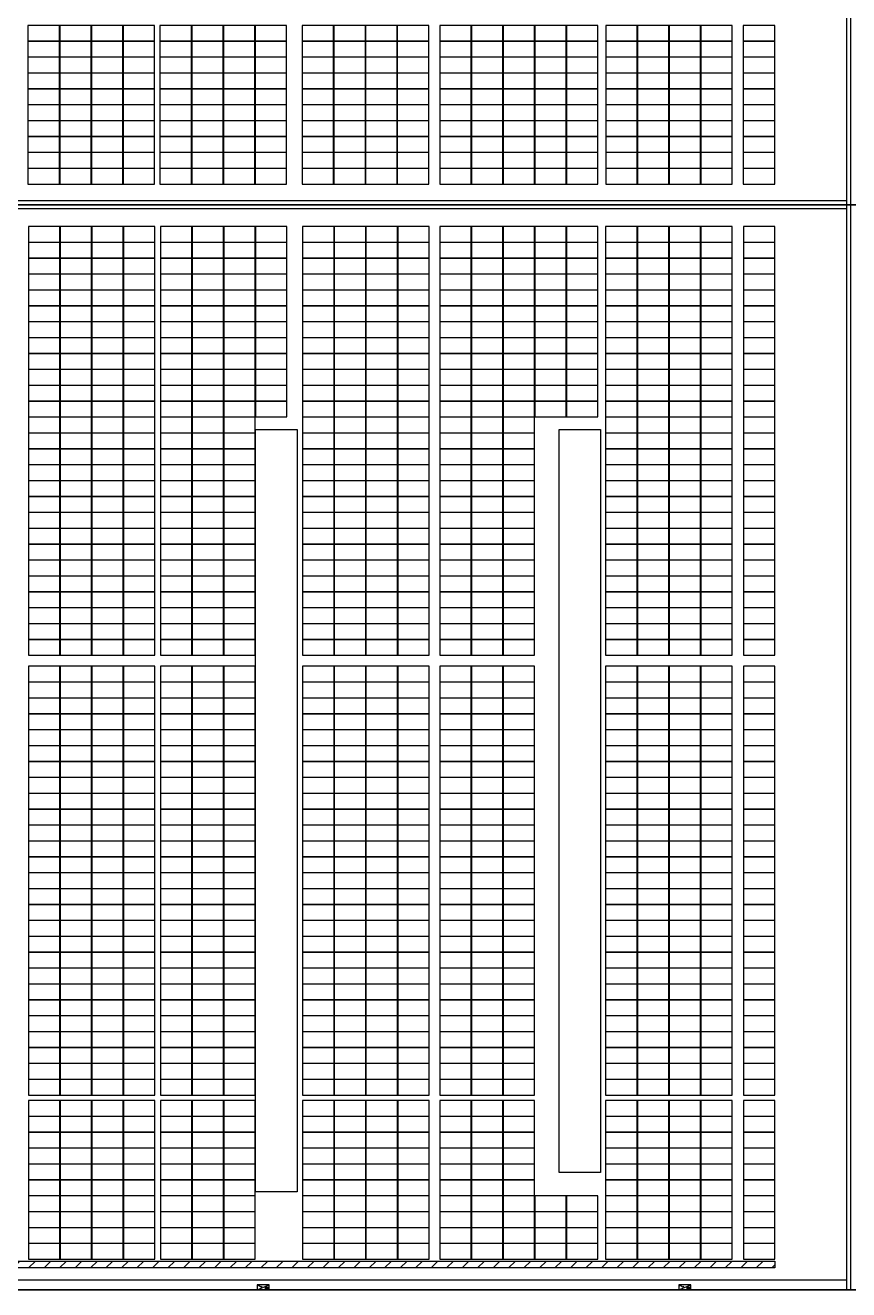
# Model space of a CAD drawing. Header units: metres. Extents: x 1218 to 2690, y 1163 to 1758.
# Drawn here: x 2023.3 to 2083, y 1336.4 to 1428.2 of the extents above; entities that cross this region are included whole.
import ezdxf

# ---------------------------------------------------------------- set-up
doc = ezdxf.new("R2010")
doc.units = ezdxf.units.M
for name, color, linetype in [('WALL', 9, 'Continuous'), ('单元区域外轮廓', 7, 'ByLayer'), ('屋脊线', 7, 'ByLayer'), ('组件', 7, 'ByLayer'), ('运维走道板', 1, 'Continuous'), ('逆变器', 7, 'ByLayer'), ('障碍物', 7, 'ByLayer')]:
    doc.layers.add(name, color=color, linetype=linetype)

# ---------------------------------------------------------------- blocks, each defined once
blk = doc.blocks.new('DT1')
at = {"layer": 'WALL'}
for p, q in [((754510, 1944104), (875410, 1944104)), ((78160, 1865404), (1243360, 1865404))]:
    blk.add_line(p, q, dxfattribs=at)
for points in [[(875710, 1865404), (875710, 2022804), (875410, 2022804), (875410, 1865404)], [(754510, 1944404), (875410, 1944404), (875410, 1943804), (754510, 1943804)]]:
    blk.add_lwpolyline(points, close=True, dxfattribs=at)
for points in [[(835560, 1927804), (835560, 1872504), (832560, 1872504), (832560, 1927804), (835560, 1927804)], [(857560, 1927804), (857560, 1873904), (854560, 1873904), (854560, 1927804), (857560, 1927804)], [(875410, 1866104), (754510, 1866104)]]:
    blk.add_lwpolyline(points, dxfattribs=at)
blk = doc.blocks.new('*U582')
at = {"layer": '单元区域外轮廓', "color": 2}
blk.add_polyline3d([(582600, -78700, 12000), (-582600, -78700, 12000), (-582600, 78700, 12000), (582600, 78700, 12000)], close=True, dxfattribs=at)
at = {"flags": 1}
for tag in ['unit_id', 'unit_name', 'parapet_height', 'ground_elevation', 'is_enable_parapet']:
    blk.add_attdef(tag, (0, 0), '', height=2.5, dxfattribs=at)
blk = doc.blocks.new('*U583')
at = {"layer": '屋脊线', "color": 30}
for p, q in [((582600, 0, 16000), (-582600, 0, 16000)), ((-582600, -78700, 12000), (582600, -78700, 12000))]:
    blk.add_line(p, q, dxfattribs=at)
at = {"flags": 1}
for tag in ['unit_id', 'unit_name']:
    blk.add_attdef(tag, (0, 0), '', height=2.5, dxfattribs=at)
blk = doc.blocks.new('*U584')
at = {"color": 0}
blk.add_polyline3d([(0, 0, 0), (227.8, 0, 0), (227.8, 113.3, 5.8), (0, 113.3, 5.8)], close=True, dxfattribs=at)
at = {"flags": 1}
for tag in ['mounting-hole-spacing1', 'mounting-hole-spacing2', 'module-material', 'vmpo', 'voco', 'silicon-material', 'panel-length', 'panel-width', 'panel-height', 'userid', 'theme', 'note', 'name', 'pmax', 'company-name', 'id', 'impo', 'isco']:
    blk.add_attdef(tag, (0, 0), '', height=2.5, dxfattribs=at)
blk = doc.blocks.new('*U585')
at = {"layer": '组件', "color": 60}
for p in [(15532.3, -271.8, 1596.2), (15762.1, -271.8, 1596.2), (15991.9, -271.8, 1596.2), (16221.7, -271.8, 1596.2), (16489.5, -271.8, 1596.2), (15532.3, -387.1, 1590.3), (15762.1, -387.1, 1590.3), (15991.9, -387.1, 1590.3), (16221.7, -387.1, 1590.3), (16489.5, -387.1, 1590.3), (15532.3, -502.3, 1584.5), (15762.1, -502.3, 1584.5), (15991.9, -502.3, 1584.5), (16221.7, -502.3, 1584.5), (16489.5, -502.3, 1584.5), (15532.3, -617.6, 1578.6), (15762.1, -617.6, 1578.6), (15991.9, -617.6, 1578.6), (16221.7, -617.6, 1578.6), (16489.5, -617.6, 1578.6), (15532.3, -732.8, 1572.8), (15762.1, -732.8, 1572.8), (15991.9, -732.8, 1572.8), (16221.7, -732.8, 1572.8), (16489.5, -732.8, 1572.8), (15532.3, -848.1, 1566.9), (15762.1, -848.1, 1566.9), (15991.9, -848.1, 1566.9), (16221.7, -848.1, 1566.9), (16489.5, -848.1, 1566.9), (15532.3, -963.3, 1561.1), (15762.1, -963.3, 1561.1), (15991.9, -963.3, 1561.1), (16221.7, -963.3, 1561.1), (16489.5, -963.3, 1561.1), (15532.3, -1078.6, 1555.2), (15762.1, -1078.6, 1555.2), (15991.9, -1078.6, 1555.2), (16221.7, -1078.6, 1555.2), (16489.5, -1078.6, 1555.2), (15532.3, -1193.8, 1549.3), (15762.1, -1193.8, 1549.3), (15991.9, -1193.8, 1549.3), (16221.7, -1193.8, 1549.3), (16489.5, -1193.8, 1549.3), (15532.3, -1309.1, 1543.5), (15762.1, -1309.1, 1543.5), (15991.9, -1309.1, 1543.5), (16221.7, -1309.1, 1543.5), (16489.5, -1309.1, 1543.5), (15532.3, -1424.3, 1537.6), (15762.1, -1424.3, 1537.6), (15991.9, -1424.3, 1537.6), (16221.7, -1424.3, 1537.6), (16489.5, -1424.3, 1537.6), (15532.3, -1539.6, 1531.8), (15762.1, -1539.6, 1531.8), (15991.9, -1539.6, 1531.8), (16221.7, -1539.6, 1531.8), (16489.5, -1539.6, 1531.8), (15532.3, -1654.8, 1525.9), (15762.1, -1654.8, 1525.9), (15991.9, -1654.8, 1525.9), (16221.7, -1654.8, 1525.9), (16489.5, -1654.8, 1525.9), (15532.3, -1770.1, 1520), (15762.1, -1770.1, 1520), (15991.9, -1770.1, 1520), (16221.7, -1770.1, 1520), (16489.5, -1770.1, 1520), (15532.3, -1885.3, 1514.2), (15762.1, -1885.3, 1514.2), (15991.9, -1885.3, 1514.2), (16221.7, -1885.3, 1514.2), (16489.5, -1885.3, 1514.2), (15532.3, -2000.6, 1508.3), (15762.1, -2000.6, 1508.3), (15991.9, -2000.6, 1508.3), (16221.7, -2000.6, 1508.3), (16489.5, -2000.6, 1508.3), (15532.3, -2115.8, 1502.5), (15762.1, -2115.8, 1502.5), (15991.9, -2115.8, 1502.5), (16221.7, -2115.8, 1502.5), (16489.5, -2115.8, 1502.5), (15532.3, -2231.1, 1496.6), (15762.1, -2231.1, 1496.6), (15991.9, -2231.1, 1496.6), (16221.7, -2231.1, 1496.6), (16489.5, -2231.1, 1496.6), (15532.3, -2346.3, 1490.8), (15762.1, -2346.3, 1490.8), (15991.9, -2346.3, 1490.8), (16221.7, -2346.3, 1490.8), (16489.5, -2346.3, 1490.8), (15532.3, -2461.6, 1484.9), (15762.1, -2461.6, 1484.9), (15991.9, -2461.6, 1484.9), (16221.7, -2461.6, 1484.9), (16489.5, -2461.6, 1484.9), (15532.3, -2576.8, 1479), (15762.1, -2576.8, 1479), (15991.9, -2576.8, 1479), (16221.7, -2576.8, 1479), (16489.5, -2576.8, 1479), (15532.3, -2692.1, 1473.2), (15762.1, -2692.1, 1473.2), (15991.9, -2692.1, 1473.2), (16221.7, -2692.1, 1473.2), (16489.5, -2692.1, 1473.2), (15532.3, -2807.3, 1467.3), (15762.1, -2807.3, 1467.3), (15991.9, -2807.3, 1467.3), (16221.7, -2807.3, 1467.3), (16489.5, -2807.3, 1467.3), (15532.3, -2922.6, 1461.5), (15762.1, -2922.6, 1461.5), (15991.9, -2922.6, 1461.5), (16221.7, -2922.6, 1461.5), (16489.5, -2922.6, 1461.5), (15532.3, -3037.8, 1455.6), (15762.1, -3037.8, 1455.6), (15991.9, -3037.8, 1455.6), (16221.7, -3037.8, 1455.6), (16489.5, -3037.8, 1455.6), (15532.3, -3153.1, 1449.7), (15762.1, -3153.1, 1449.7), (15991.9, -3153.1, 1449.7), (16221.7, -3153.1, 1449.7), (16489.5, -3153.1, 1449.7), (15532.3, -3268.3, 1443.9), (15762.1, -3268.3, 1443.9), (15991.9, -3268.3, 1443.9), (16221.7, -3268.3, 1443.9), (16489.5, -3268.3, 1443.9), (15532.3, -3461.5, 1434.1), (15762.1, -3461.5, 1434.1), (15991.9, -3461.5, 1434.1), (16221.7, -3461.5, 1434.1), (15532.3, -3576.8, 1428.2), (15762.1, -3576.8, 1428.2), (15991.9, -3576.8, 1428.2), (16221.7, -3576.8, 1428.2), (15532.3, -3692, 1422.4), (15762.1, -3692, 1422.4), (15991.9, -3692, 1422.4), (16221.7, -3692, 1422.4), (15532.3, -3807.3, 1416.5), (15762.1, -3807.3, 1416.5), (15991.9, -3807.3, 1416.5), (16221.7, -3807.3, 1416.5), (15532.3, -3922.5, 1410.7), (15762.1, -3922.5, 1410.7), (15991.9, -3922.5, 1410.7), (16221.7, -3922.5, 1410.7), (15532.3, -4037.8, 1404.8), (15762.1, -4037.8, 1404.8), (15991.9, -4037.8, 1404.8), (16221.7, -4037.8, 1404.8), (15532.3, -4153, 1398.9), (15762.1, -4153, 1398.9), (15991.9, -4153, 1398.9), (16221.7, -4153, 1398.9), (15532.3, -4268.3, 1393.1), (15762.1, -4268.3, 1393.1), (15991.9, -4268.3, 1393.1), (16221.7, -4268.3, 1393.1), (15532.3, -4383.5, 1387.2), (15762.1, -4383.5, 1387.2), (15991.9, -4383.5, 1387.2), (16221.7, -4383.5, 1387.2), (15532.3, -4498.8, 1381.4), (15762.1, -4498.8, 1381.4), (15991.9, -4498.8, 1381.4), (16221.7, -4498.8, 1381.4), (15532.3, -4614, 1375.5), (15762.1, -4614, 1375.5), (15991.9, -4614, 1375.5), (16221.7, -4614, 1375.5), (15532.3, -4729.3, 1369.6), (15762.1, -4729.3, 1369.6), (15991.9, -4729.3, 1369.6), (16221.7, -4729.3, 1369.6), (15532.3, -4844.5, 1363.8), (15762.1, -4844.5, 1363.8), (15991.9, -4844.5, 1363.8), (16221.7, -4844.5, 1363.8), (15532.3, -4959.8, 1357.9), (15762.1, -4959.8, 1357.9), (15991.9, -4959.8, 1357.9), (16221.7, -4959.8, 1357.9), (15532.3, -5075.1, 1352.1), (15762.1, -5075.1, 1352.1), (15991.9, -5075.1, 1352.1), (16221.7, -5075.1, 1352.1), (15532.3, -5190.3, 1346.2), (15762.1, -5190.3, 1346.2), (15991.9, -5190.3, 1346.2), (16221.7, -5190.3, 1346.2), (15532.3, -5305.6, 1340.3), (15762.1, -5305.6, 1340.3), (15991.9, -5305.6, 1340.3), (16221.7, -5305.6, 1340.3), (15532.3, -5420.8, 1334.5), (15762.1, -5420.8, 1334.5), (15991.9, -5420.8, 1334.5), (16221.7, -5420.8, 1334.5), (15532.3, -5536.1, 1328.6), (15762.1, -5536.1, 1328.6), (15991.9, -5536.1, 1328.6), (16221.7, -5536.1, 1328.6), (15532.3, -5651.3, 1322.8), (15762.1, -5651.3, 1322.8), (15991.9, -5651.3, 1322.8), (16221.7, -5651.3, 1322.8), (15532.3, -5766.6, 1316.9), (15762.1, -5766.6, 1316.9), (15991.9, -5766.6, 1316.9), (16221.7, -5766.6, 1316.9), (15532.3, -5881.8, 1311.1), (15762.1, -5881.8, 1311.1), (15991.9, -5881.8, 1311.1), (16221.7, -5881.8, 1311.1), (15532.3, -5997.1, 1305.2), (15762.1, -5997.1, 1305.2), (15991.9, -5997.1, 1305.2), (16221.7, -5997.1, 1305.2), (15532.3, -6112.3, 1299.3), (15762.1, -6112.3, 1299.3), (15991.9, -6112.3, 1299.3), (16221.7, -6112.3, 1299.3), (15532.3, -6227.6, 1293.5), (15762.1, -6227.6, 1293.5), (15991.9, -6227.6, 1293.5), (16221.7, -6227.6, 1293.5), (15532.3, -6342.8, 1287.6), (15762.1, -6342.8, 1287.6), (15991.9, -6342.8, 1287.6), (16221.7, -6342.8, 1287.6), (15532.3, -6458.1, 1281.8), (15762.1, -6458.1, 1281.8), (15991.9, -6458.1, 1281.8), (16221.7, -6458.1, 1281.8), (15532.3, -6611.3, 1274), (15762.1, -6611.3, 1274), (15991.9, -6611.3, 1274), (16221.7, -6611.3, 1274), (16489.5, -6611.3, 1274), (16719.3, -6611.3, 1274), (15532.3, -6726.5, 1268.1), (15762.1, -6726.5, 1268.1), (15991.9, -6726.5, 1268.1), (16221.7, -6726.5, 1268.1), (16489.5, -6726.5, 1268.1), (16719.3, -6726.5, 1268.1), (15532.3, -6841.8, 1262.3), (15762.1, -6841.8, 1262.3), (15991.9, -6841.8, 1262.3), (16221.7, -6841.8, 1262.3), (16489.5, -6841.8, 1262.3), (15532.3, -6957, 1256.4), (15762.1, -6957, 1256.4), (15991.9, -6957, 1256.4), (16221.7, -6957, 1256.4), (16489.5, -6957, 1256.4), (15532.3, -7072.3, 1250.6), (15762.1, -7072.3, 1250.6), (15991.9, -7072.3, 1250.6), (16221.7, -7072.3, 1250.6), (16489.5, -7072.3, 1250.6), (15532.3, -7187.5, 1244.7), (15762.1, -7187.5, 1244.7), (15991.9, -7187.5, 1244.7), (16221.7, -7187.5, 1244.7), (16489.5, -7187.5, 1244.7), (15532.3, -7302.8, 1238.8), (15762.1, -7302.8, 1238.8), (15991.9, -7302.8, 1238.8), (16221.7, -7302.8, 1238.8), (16489.5, -7302.8, 1238.8), (15532.3, -7418, 1233), (15762.1, -7418, 1233), (15991.9, -7418, 1233), (16221.7, -7418, 1233), (16489.5, -7418, 1233), (15532.3, -7533.3, 1227.1), (15762.1, -7533.3, 1227.1), (15991.9, -7533.3, 1227.1), (16221.7, -7533.3, 1227.1), (16489.5, -7533.3, 1227.1), (15532.3, -7648.5, 1221.3), (15762.1, -7648.5, 1221.3), (15991.9, -7648.5, 1221.3), (16221.7, -7648.5, 1221.3), (16489.5, -7648.5, 1221.3)]:
    blk.add_blockref('*U584', p, dxfattribs=at)
at = {"layer": '组件', "color": 230}
for p in [(16719.3, -271.8, 1596.2), (16949.1, -271.8, 1596.2), (17178.9, -271.8, 1596.2), (17520.4, -271.8, 1596.2), (17750.2, -271.8, 1596.2), (17980, -271.8, 1596.2), (18209.8, -271.8, 1596.2), (18514.8, -271.8, 1596.2), (18744.6, -271.8, 1596.2), (18974.4, -271.8, 1596.2), (19204.2, -271.8, 1596.2), (19434, -271.8, 1596.2), (19717.8, -271.8, 1596.2), (16719.3, -387.1, 1590.3), (16949.1, -387.1, 1590.3), (17178.9, -387.1, 1590.3), (17520.4, -387.1, 1590.3), (17750.2, -387.1, 1590.3), (17980, -387.1, 1590.3), (18209.8, -387.1, 1590.3), (18514.8, -387.1, 1590.3), (18744.6, -387.1, 1590.3), (18974.4, -387.1, 1590.3), (19204.2, -387.1, 1590.3), (19434, -387.1, 1590.3), (19717.8, -387.1, 1590.3), (16719.3, -502.3, 1584.5), (16949.1, -502.3, 1584.5), (17178.9, -502.3, 1584.5), (17520.4, -502.3, 1584.5), (17750.2, -502.3, 1584.5), (17980, -502.3, 1584.5), (18209.8, -502.3, 1584.5), (18514.8, -502.3, 1584.5), (18744.6, -502.3, 1584.5), (18974.4, -502.3, 1584.5), (19204.2, -502.3, 1584.5), (19434, -502.3, 1584.5), (19717.8, -502.3, 1584.5), (16719.3, -617.6, 1578.6), (16949.1, -617.6, 1578.6), (17178.9, -617.6, 1578.6), (17520.4, -617.6, 1578.6), (17750.2, -617.6, 1578.6), (17980, -617.6, 1578.6), (18209.8, -617.6, 1578.6), (18514.8, -617.6, 1578.6), (18744.6, -617.6, 1578.6), (18974.4, -617.6, 1578.6), (19204.2, -617.6, 1578.6), (19434, -617.6, 1578.6), (19717.8, -617.6, 1578.6), (16719.3, -732.8, 1572.8), (16949.1, -732.8, 1572.8), (17178.9, -732.8, 1572.8), (17520.4, -732.8, 1572.8), (17750.2, -732.8, 1572.8), (17980, -732.8, 1572.8), (18209.8, -732.8, 1572.8), (18514.8, -732.8, 1572.8), (18744.6, -732.8, 1572.8), (18974.4, -732.8, 1572.8), (19204.2, -732.8, 1572.8), (19434, -732.8, 1572.8), (19717.8, -732.8, 1572.8), (16719.3, -848.1, 1566.9), (16949.1, -848.1, 1566.9), (17178.9, -848.1, 1566.9), (17520.4, -848.1, 1566.9), (17750.2, -848.1, 1566.9), (17980, -848.1, 1566.9), (18209.8, -848.1, 1566.9), (18514.8, -848.1, 1566.9), (18744.6, -848.1, 1566.9), (18974.4, -848.1, 1566.9), (19204.2, -848.1, 1566.9), (19434, -848.1, 1566.9), (19717.8, -848.1, 1566.9), (16719.3, -963.3, 1561.1), (16949.1, -963.3, 1561.1), (17178.9, -963.3, 1561.1), (17520.4, -963.3, 1561.1), (17750.2, -963.3, 1561.1), (17980, -963.3, 1561.1), (18209.8, -963.3, 1561.1), (18514.8, -963.3, 1561.1), (18744.6, -963.3, 1561.1), (18974.4, -963.3, 1561.1), (19204.2, -963.3, 1561.1), (19434, -963.3, 1561.1), (19717.8, -963.3, 1561.1), (16719.3, -1078.6, 1555.2), (16949.1, -1078.6, 1555.2), (17178.9, -1078.6, 1555.2), (17520.4, -1078.6, 1555.2), (17750.2, -1078.6, 1555.2), (17980, -1078.6, 1555.2), (18209.8, -1078.6, 1555.2), (18514.8, -1078.6, 1555.2), (18744.6, -1078.6, 1555.2), (18974.4, -1078.6, 1555.2), (19204.2, -1078.6, 1555.2), (19434, -1078.6, 1555.2), (19717.8, -1078.6, 1555.2), (16719.3, -1193.8, 1549.3), (16949.1, -1193.8, 1549.3), (17178.9, -1193.8, 1549.3), (17520.4, -1193.8, 1549.3), (17750.2, -1193.8, 1549.3), (17980, -1193.8, 1549.3), (18209.8, -1193.8, 1549.3), (18514.8, -1193.8, 1549.3), (18744.6, -1193.8, 1549.3), (18974.4, -1193.8, 1549.3), (19204.2, -1193.8, 1549.3), (19434, -1193.8, 1549.3), (19717.8, -1193.8, 1549.3), (16719.3, -1309.1, 1543.5), (16949.1, -1309.1, 1543.5), (17178.9, -1309.1, 1543.5), (17520.4, -1309.1, 1543.5), (17750.2, -1309.1, 1543.5), (17980, -1309.1, 1543.5), (18209.8, -1309.1, 1543.5), (18514.8, -1309.1, 1543.5), (18744.6, -1309.1, 1543.5), (18974.4, -1309.1, 1543.5), (19204.2, -1309.1, 1543.5), (19434, -1309.1, 1543.5), (19717.8, -1309.1, 1543.5), (16719.3, -1424.3, 1537.6), (16949.1, -1424.3, 1537.6), (17178.9, -1424.3, 1537.6), (17520.4, -1424.3, 1537.6), (17750.2, -1424.3, 1537.6), (17980, -1424.3, 1537.6), (18209.8, -1424.3, 1537.6), (18514.8, -1424.3, 1537.6), (18744.6, -1424.3, 1537.6), (18974.4, -1424.3, 1537.6), (19204.2, -1424.3, 1537.6), (19434, -1424.3, 1537.6), (19717.8, -1424.3, 1537.6), (16719.3, -1539.6, 1531.8), (16949.1, -1539.6, 1531.8), (17178.9, -1539.6, 1531.8), (17520.4, -1539.6, 1531.8), (17750.2, -1539.6, 1531.8), (17980, -1539.6, 1531.8), (18209.8, -1539.6, 1531.8), (18514.8, -1539.6, 1531.8), (18744.6, -1539.6, 1531.8), (18974.4, -1539.6, 1531.8), (19204.2, -1539.6, 1531.8), (19434, -1539.6, 1531.8), (19717.8, -1539.6, 1531.8), (16719.3, -1654.8, 1525.9), (16949.1, -1654.8, 1525.9), (17520.4, -1654.8, 1525.9), (17750.2, -1654.8, 1525.9), (17980, -1654.8, 1525.9), (18209.8, -1654.8, 1525.9), (18514.8, -1654.8, 1525.9), (18744.6, -1654.8, 1525.9), (18974.4, -1654.8, 1525.9), (19717.8, -1654.8, 1525.9), (16719.3, -1770.1, 1520), (16949.1, -1770.1, 1520), (17520.4, -1770.1, 1520), (17750.2, -1770.1, 1520), (17980, -1770.1, 1520), (18209.8, -1770.1, 1520), (18514.8, -1770.1, 1520), (18744.6, -1770.1, 1520), (18974.4, -1770.1, 1520), (19717.8, -1770.1, 1520), (16719.3, -1885.3, 1514.2), (16949.1, -1885.3, 1514.2), (17520.4, -1885.3, 1514.2), (17750.2, -1885.3, 1514.2), (17980, -1885.3, 1514.2), (18209.8, -1885.3, 1514.2), (18514.8, -1885.3, 1514.2), (18744.6, -1885.3, 1514.2), (18974.4, -1885.3, 1514.2), (19717.8, -1885.3, 1514.2), (16719.3, -2000.6, 1508.3), (16949.1, -2000.6, 1508.3), (17520.4, -2000.6, 1508.3), (17750.2, -2000.6, 1508.3), (17980, -2000.6, 1508.3), (18209.8, -2000.6, 1508.3), (18514.8, -2000.6, 1508.3), (18744.6, -2000.6, 1508.3), (18974.4, -2000.6, 1508.3), (19717.8, -2000.6, 1508.3), (16719.3, -2115.8, 1502.5), (16949.1, -2115.8, 1502.5), (17520.4, -2115.8, 1502.5), (17750.2, -2115.8, 1502.5), (17980, -2115.8, 1502.5), (18209.8, -2115.8, 1502.5), (18514.8, -2115.8, 1502.5), (18744.6, -2115.8, 1502.5), (18974.4, -2115.8, 1502.5), (19717.8, -2115.8, 1502.5), (16719.3, -2231.1, 1496.6), (16949.1, -2231.1, 1496.6), (17520.4, -2231.1, 1496.6), (17750.2, -2231.1, 1496.6), (17980, -2231.1, 1496.6), (18209.8, -2231.1, 1496.6), (18514.8, -2231.1, 1496.6), (18744.6, -2231.1, 1496.6), (18974.4, -2231.1, 1496.6), (19717.8, -2231.1, 1496.6), (16719.3, -2346.3, 1490.8), (16949.1, -2346.3, 1490.8), (17520.4, -2346.3, 1490.8), (17750.2, -2346.3, 1490.8), (17980, -2346.3, 1490.8), (18209.8, -2346.3, 1490.8), (18514.8, -2346.3, 1490.8), (18744.6, -2346.3, 1490.8), (18974.4, -2346.3, 1490.8), (19717.8, -2346.3, 1490.8), (16719.3, -2461.6, 1484.9), (16949.1, -2461.6, 1484.9), (17520.4, -2461.6, 1484.9), (17750.2, -2461.6, 1484.9), (17980, -2461.6, 1484.9), (18209.8, -2461.6, 1484.9), (18514.8, -2461.6, 1484.9), (18744.6, -2461.6, 1484.9), (18974.4, -2461.6, 1484.9), (19717.8, -2461.6, 1484.9), (16719.3, -2576.8, 1479), (16949.1, -2576.8, 1479), (17520.4, -2576.8, 1479), (17750.2, -2576.8, 1479), (17980, -2576.8, 1479), (18209.8, -2576.8, 1479), (18514.8, -2576.8, 1479), (18744.6, -2576.8, 1479), (18974.4, -2576.8, 1479), (19717.8, -2576.8, 1479), (16719.3, -2692.1, 1473.2), (16949.1, -2692.1, 1473.2), (17520.4, -2692.1, 1473.2), (17750.2, -2692.1, 1473.2), (17980, -2692.1, 1473.2), (18209.8, -2692.1, 1473.2), (18514.8, -2692.1, 1473.2), (18744.6, -2692.1, 1473.2), (18974.4, -2692.1, 1473.2), (19717.8, -2692.1, 1473.2), (16719.3, -2807.3, 1467.3), (16949.1, -2807.3, 1467.3), (17520.4, -2807.3, 1467.3), (17750.2, -2807.3, 1467.3), (17980, -2807.3, 1467.3), (18209.8, -2807.3, 1467.3), (18514.8, -2807.3, 1467.3), (18744.6, -2807.3, 1467.3), (18974.4, -2807.3, 1467.3), (19717.8, -2807.3, 1467.3), (16719.3, -2922.6, 1461.5), (16949.1, -2922.6, 1461.5), (17520.4, -2922.6, 1461.5), (17750.2, -2922.6, 1461.5), (17980, -2922.6, 1461.5), (18209.8, -2922.6, 1461.5), (18514.8, -2922.6, 1461.5), (18744.6, -2922.6, 1461.5), (18974.4, -2922.6, 1461.5), (19717.8, -2922.6, 1461.5), (16719.3, -3037.8, 1455.6), (16949.1, -3037.8, 1455.6), (17520.4, -3037.8, 1455.6), (17750.2, -3037.8, 1455.6), (17980, -3037.8, 1455.6), (18209.8, -3037.8, 1455.6), (18514.8, -3037.8, 1455.6), (18744.6, -3037.8, 1455.6), (18974.4, -3037.8, 1455.6), (19717.8, -3037.8, 1455.6), (16719.3, -3153.1, 1449.7), (16949.1, -3153.1, 1449.7), (17520.4, -3153.1, 1449.7), (17750.2, -3153.1, 1449.7), (17980, -3153.1, 1449.7), (18209.8, -3153.1, 1449.7), (18514.8, -3153.1, 1449.7), (18744.6, -3153.1, 1449.7), (18974.4, -3153.1, 1449.7), (19717.8, -3153.1, 1449.7), (16719.3, -3268.3, 1443.9), (16949.1, -3268.3, 1443.9), (17520.4, -3268.3, 1443.9), (17750.2, -3268.3, 1443.9), (17980, -3268.3, 1443.9), (18209.8, -3268.3, 1443.9), (18514.8, -3268.3, 1443.9), (18744.6, -3268.3, 1443.9), (18974.4, -3268.3, 1443.9), (19717.8, -3268.3, 1443.9), (16489.5, -3461.5, 1434.1), (16719.3, -3461.5, 1434.1), (16949.1, -3461.5, 1434.1), (17520.4, -3461.5, 1434.1), (17750.2, -3461.5, 1434.1), (17980, -3461.5, 1434.1), (18209.8, -3461.5, 1434.1), (18514.8, -3461.5, 1434.1), (18744.6, -3461.5, 1434.1), (18974.4, -3461.5, 1434.1), (19947.6, -3461.5, 1434.1), (16489.5, -3576.8, 1428.2), (16719.3, -3576.8, 1428.2), (16949.1, -3576.8, 1428.2), (17520.4, -3576.8, 1428.2), (17750.2, -3576.8, 1428.2), (17980, -3576.8, 1428.2), (18209.8, -3576.8, 1428.2), (18514.8, -3576.8, 1428.2), (18744.6, -3576.8, 1428.2), (18974.4, -3576.8, 1428.2), (19947.6, -3576.8, 1428.2), (16489.5, -3692, 1422.4), (16719.3, -3692, 1422.4), (16949.1, -3692, 1422.4), (17520.4, -3692, 1422.4), (17750.2, -3692, 1422.4), (17980, -3692, 1422.4), (18209.8, -3692, 1422.4), (18514.8, -3692, 1422.4), (18744.6, -3692, 1422.4), (18974.4, -3692, 1422.4), (19947.6, -3692, 1422.4), (16489.5, -3807.3, 1416.5), (16719.3, -3807.3, 1416.5), (16949.1, -3807.3, 1416.5), (17520.4, -3807.3, 1416.5), (17750.2, -3807.3, 1416.5), (17980, -3807.3, 1416.5), (18209.8, -3807.3, 1416.5), (18514.8, -3807.3, 1416.5), (18744.6, -3807.3, 1416.5), (18974.4, -3807.3, 1416.5), (19947.6, -3807.3, 1416.5), (16489.5, -3922.5, 1410.7), (16719.3, -3922.5, 1410.7), (16949.1, -3922.5, 1410.7), (17520.4, -3922.5, 1410.7), (17750.2, -3922.5, 1410.7), (17980, -3922.5, 1410.7), (18209.8, -3922.5, 1410.7), (18514.8, -3922.5, 1410.7), (18744.6, -3922.5, 1410.7), (18974.4, -3922.5, 1410.7), (19947.6, -3922.5, 1410.7), (16489.5, -4037.8, 1404.8), (16719.3, -4037.8, 1404.8), (16949.1, -4037.8, 1404.8), (17520.4, -4037.8, 1404.8), (17750.2, -4037.8, 1404.8), (17980, -4037.8, 1404.8), (18209.8, -4037.8, 1404.8), (18514.8, -4037.8, 1404.8), (18744.6, -4037.8, 1404.8), (18974.4, -4037.8, 1404.8), (19947.6, -4037.8, 1404.8), (16489.5, -4153, 1398.9), (16719.3, -4153, 1398.9), (16949.1, -4153, 1398.9), (17520.4, -4153, 1398.9), (17750.2, -4153, 1398.9), (17980, -4153, 1398.9), (18209.8, -4153, 1398.9), (18514.8, -4153, 1398.9), (18744.6, -4153, 1398.9), (18974.4, -4153, 1398.9), (19947.6, -4153, 1398.9), (16489.5, -4268.3, 1393.1), (16719.3, -4268.3, 1393.1), (16949.1, -4268.3, 1393.1), (17520.4, -4268.3, 1393.1), (17750.2, -4268.3, 1393.1), (17980, -4268.3, 1393.1), (18209.8, -4268.3, 1393.1), (18514.8, -4268.3, 1393.1), (18744.6, -4268.3, 1393.1), (18974.4, -4268.3, 1393.1), (19947.6, -4268.3, 1393.1), (16489.5, -4383.5, 1387.2), (16719.3, -4383.5, 1387.2), (16949.1, -4383.5, 1387.2), (17520.4, -4383.5, 1387.2), (17750.2, -4383.5, 1387.2), (17980, -4383.5, 1387.2), (18209.8, -4383.5, 1387.2), (18514.8, -4383.5, 1387.2), (18744.6, -4383.5, 1387.2), (18974.4, -4383.5, 1387.2), (19947.6, -4383.5, 1387.2), (16489.5, -4498.8, 1381.4), (16719.3, -4498.8, 1381.4), (16949.1, -4498.8, 1381.4), (17520.4, -4498.8, 1381.4), (17750.2, -4498.8, 1381.4), (17980, -4498.8, 1381.4), (18209.8, -4498.8, 1381.4), (18514.8, -4498.8, 1381.4), (18744.6, -4498.8, 1381.4), (18974.4, -4498.8, 1381.4), (19947.6, -4498.8, 1381.4), (16489.5, -4614, 1375.5), (16719.3, -4614, 1375.5), (16949.1, -4614, 1375.5), (17520.4, -4614, 1375.5), (17750.2, -4614, 1375.5), (17980, -4614, 1375.5), (18209.8, -4614, 1375.5), (18514.8, -4614, 1375.5), (18744.6, -4614, 1375.5), (18974.4, -4614, 1375.5), (19947.6, -4614, 1375.5), (16489.5, -4729.3, 1369.6), (16719.3, -4729.3, 1369.6), (16949.1, -4729.3, 1369.6), (17520.4, -4729.3, 1369.6), (17750.2, -4729.3, 1369.6), (17980, -4729.3, 1369.6), (18209.8, -4729.3, 1369.6), (18514.8, -4729.3, 1369.6), (18744.6, -4729.3, 1369.6), (18974.4, -4729.3, 1369.6), (19947.6, -4729.3, 1369.6), (16489.5, -4844.5, 1363.8), (16719.3, -4844.5, 1363.8), (16949.1, -4844.5, 1363.8), (17520.4, -4844.5, 1363.8), (17750.2, -4844.5, 1363.8), (17980, -4844.5, 1363.8), (18209.8, -4844.5, 1363.8), (18514.8, -4844.5, 1363.8), (18744.6, -4844.5, 1363.8), (18974.4, -4844.5, 1363.8), (19947.6, -4844.5, 1363.8), (16489.5, -4959.8, 1357.9), (16719.3, -4959.8, 1357.9), (16949.1, -4959.8, 1357.9), (17520.4, -4959.8, 1357.9), (17750.2, -4959.8, 1357.9), (17980, -4959.8, 1357.9), (18209.8, -4959.8, 1357.9), (18514.8, -4959.8, 1357.9), (18744.6, -4959.8, 1357.9), (18974.4, -4959.8, 1357.9), (19947.6, -4959.8, 1357.9), (16489.5, -5075.1, 1352.1), (16719.3, -5075.1, 1352.1), (16949.1, -5075.1, 1352.1), (17520.4, -5075.1, 1352.1), (17750.2, -5075.1, 1352.1), (17980, -5075.1, 1352.1), (18209.8, -5075.1, 1352.1), (18514.8, -5075.1, 1352.1), (18744.6, -5075.1, 1352.1), (18974.4, -5075.1, 1352.1), (19947.6, -5075.1, 1352.1), (16489.5, -5190.3, 1346.2), (16719.3, -5190.3, 1346.2), (16949.1, -5190.3, 1346.2), (17520.4, -5190.3, 1346.2), (17750.2, -5190.3, 1346.2), (17980, -5190.3, 1346.2), (18209.8, -5190.3, 1346.2), (18514.8, -5190.3, 1346.2), (18744.6, -5190.3, 1346.2), (18974.4, -5190.3, 1346.2), (19947.6, -5190.3, 1346.2), (16489.5, -5305.6, 1340.3), (16719.3, -5305.6, 1340.3), (16949.1, -5305.6, 1340.3), (17520.4, -5305.6, 1340.3), (17750.2, -5305.6, 1340.3), (17980, -5305.6, 1340.3), (18209.8, -5305.6, 1340.3), (18514.8, -5305.6, 1340.3), (18744.6, -5305.6, 1340.3), (18974.4, -5305.6, 1340.3), (19947.6, -5305.6, 1340.3), (16489.5, -5420.8, 1334.5), (16719.3, -5420.8, 1334.5), (16949.1, -5420.8, 1334.5), (17520.4, -5420.8, 1334.5), (17750.2, -5420.8, 1334.5), (17980, -5420.8, 1334.5), (18209.8, -5420.8, 1334.5), (18514.8, -5420.8, 1334.5), (18744.6, -5420.8, 1334.5), (18974.4, -5420.8, 1334.5), (19947.6, -5420.8, 1334.5), (16489.5, -5536.1, 1328.6), (16719.3, -5536.1, 1328.6), (16949.1, -5536.1, 1328.6), (17520.4, -5536.1, 1328.6), (17750.2, -5536.1, 1328.6), (17980, -5536.1, 1328.6), (18209.8, -5536.1, 1328.6), (18514.8, -5536.1, 1328.6), (18744.6, -5536.1, 1328.6), (18974.4, -5536.1, 1328.6), (19947.6, -5536.1, 1328.6), (16489.5, -5651.3, 1322.8), (16719.3, -5651.3, 1322.8), (16949.1, -5651.3, 1322.8), (17520.4, -5651.3, 1322.8), (17750.2, -5651.3, 1322.8), (17980, -5651.3, 1322.8), (18209.8, -5651.3, 1322.8), (18514.8, -5651.3, 1322.8), (18744.6, -5651.3, 1322.8), (18974.4, -5651.3, 1322.8), (19947.6, -5651.3, 1322.8), (16489.5, -5766.6, 1316.9), (16719.3, -5766.6, 1316.9), (16949.1, -5766.6, 1316.9), (17520.4, -5766.6, 1316.9), (17750.2, -5766.6, 1316.9), (17980, -5766.6, 1316.9), (18209.8, -5766.6, 1316.9), (18514.8, -5766.6, 1316.9), (18744.6, -5766.6, 1316.9), (18974.4, -5766.6, 1316.9), (19947.6, -5766.6, 1316.9), (16489.5, -5881.8, 1311.1), (16719.3, -5881.8, 1311.1), (16949.1, -5881.8, 1311.1), (17520.4, -5881.8, 1311.1), (17750.2, -5881.8, 1311.1), (17980, -5881.8, 1311.1), (18209.8, -5881.8, 1311.1), (18514.8, -5881.8, 1311.1), (18744.6, -5881.8, 1311.1), (18974.4, -5881.8, 1311.1), (19947.6, -5881.8, 1311.1), (16489.5, -5997.1, 1305.2), (16719.3, -5997.1, 1305.2), (16949.1, -5997.1, 1305.2), (17520.4, -5997.1, 1305.2), (17750.2, -5997.1, 1305.2), (17980, -5997.1, 1305.2), (18209.8, -5997.1, 1305.2), (18514.8, -5997.1, 1305.2), (18744.6, -5997.1, 1305.2), (18974.4, -5997.1, 1305.2), (19947.6, -5997.1, 1305.2), (16489.5, -6112.3, 1299.3), (16719.3, -6112.3, 1299.3), (16949.1, -6112.3, 1299.3), (17520.4, -6112.3, 1299.3), (17750.2, -6112.3, 1299.3), (17980, -6112.3, 1299.3), (18209.8, -6112.3, 1299.3), (18514.8, -6112.3, 1299.3), (18744.6, -6112.3, 1299.3), (18974.4, -6112.3, 1299.3), (19947.6, -6112.3, 1299.3), (16489.5, -6227.6, 1293.5), (16719.3, -6227.6, 1293.5), (16949.1, -6227.6, 1293.5), (17520.4, -6227.6, 1293.5), (17750.2, -6227.6, 1293.5), (17980, -6227.6, 1293.5), (18209.8, -6227.6, 1293.5), (18514.8, -6227.6, 1293.5), (18744.6, -6227.6, 1293.5), (18974.4, -6227.6, 1293.5), (19947.6, -6227.6, 1293.5), (16489.5, -6342.8, 1287.6), (16719.3, -6342.8, 1287.6), (16949.1, -6342.8, 1287.6), (17520.4, -6342.8, 1287.6), (17750.2, -6342.8, 1287.6), (17980, -6342.8, 1287.6), (18209.8, -6342.8, 1287.6), (18514.8, -6342.8, 1287.6), (18744.6, -6342.8, 1287.6), (18974.4, -6342.8, 1287.6), (19947.6, -6342.8, 1287.6), (16489.5, -6458.1, 1281.8), (16719.3, -6458.1, 1281.8), (16949.1, -6458.1, 1281.8), (17520.4, -6458.1, 1281.8), (17750.2, -6458.1, 1281.8), (17980, -6458.1, 1281.8), (18209.8, -6458.1, 1281.8), (18514.8, -6458.1, 1281.8), (18744.6, -6458.1, 1281.8), (18974.4, -6458.1, 1281.8), (19947.6, -6458.1, 1281.8), (16949.1, -6611.3, 1274), (17520.4, -6611.3, 1274), (17750.2, -6611.3, 1274), (17980, -6611.3, 1274), (18209.8, -6611.3, 1274), (18514.8, -6611.3, 1274), (18744.6, -6611.3, 1274), (18974.4, -6611.3, 1274), (19717.8, -6611.3, 1274), (19947.6, -6611.3, 1274), (16949.1, -6726.5, 1268.1), (17520.4, -6726.5, 1268.1), (17750.2, -6726.5, 1268.1), (17980, -6726.5, 1268.1), (18209.8, -6726.5, 1268.1), (18514.8, -6726.5, 1268.1), (18744.6, -6726.5, 1268.1), (18974.4, -6726.5, 1268.1), (19717.8, -6726.5, 1268.1), (19947.6, -6726.5, 1268.1), (16719.3, -6841.8, 1262.3), (16949.1, -6841.8, 1262.3), (17520.4, -6841.8, 1262.3), (17750.2, -6841.8, 1262.3), (17980, -6841.8, 1262.3), (18209.8, -6841.8, 1262.3), (18514.8, -6841.8, 1262.3), (18744.6, -6841.8, 1262.3), (18974.4, -6841.8, 1262.3), (19717.8, -6841.8, 1262.3), (16719.3, -6957, 1256.4), (16949.1, -6957, 1256.4), (17520.4, -6957, 1256.4), (17750.2, -6957, 1256.4), (17980, -6957, 1256.4), (18209.8, -6957, 1256.4), (18514.8, -6957, 1256.4), (18744.6, -6957, 1256.4), (18974.4, -6957, 1256.4), (19717.8, -6957, 1256.4), (16719.3, -7072.3, 1250.6), (16949.1, -7072.3, 1250.6), (17520.4, -7072.3, 1250.6), (17750.2, -7072.3, 1250.6), (17980, -7072.3, 1250.6), (18209.8, -7072.3, 1250.6), (18514.8, -7072.3, 1250.6), (18744.6, -7072.3, 1250.6), (18974.4, -7072.3, 1250.6), (19717.8, -7072.3, 1250.6), (16719.3, -7187.5, 1244.7), (16949.1, -7187.5, 1244.7), (17520.4, -7187.5, 1244.7), (17750.2, -7187.5, 1244.7), (17980, -7187.5, 1244.7), (18209.8, -7187.5, 1244.7), (18514.8, -7187.5, 1244.7), (18744.6, -7187.5, 1244.7), (18974.4, -7187.5, 1244.7), (19717.8, -7187.5, 1244.7), (16719.3, -7302.8, 1238.8), (16949.1, -7302.8, 1238.8), (17520.4, -7302.8, 1238.8), (17750.2, -7302.8, 1238.8), (17980, -7302.8, 1238.8), (18209.8, -7302.8, 1238.8), (18514.8, -7302.8, 1238.8), (18744.6, -7302.8, 1238.8), (18974.4, -7302.8, 1238.8), (19204.2, -7302.8, 1238.8), (19434, -7302.8, 1238.8), (19717.8, -7302.8, 1238.8), (16719.3, -7418, 1233), (16949.1, -7418, 1233), (17520.4, -7418, 1233), (17750.2, -7418, 1233), (17980, -7418, 1233), (18209.8, -7418, 1233), (18514.8, -7418, 1233), (18744.6, -7418, 1233), (18974.4, -7418, 1233), (19204.2, -7418, 1233), (19434, -7418, 1233), (19717.8, -7418, 1233), (16719.3, -7533.3, 1227.1), (16949.1, -7533.3, 1227.1), (17520.4, -7533.3, 1227.1), (17750.2, -7533.3, 1227.1), (17980, -7533.3, 1227.1), (18209.8, -7533.3, 1227.1), (18514.8, -7533.3, 1227.1), (18744.6, -7533.3, 1227.1), (18974.4, -7533.3, 1227.1), (19204.2, -7533.3, 1227.1), (19434, -7533.3, 1227.1), (19717.8, -7533.3, 1227.1), (16719.3, -7648.5, 1221.3), (16949.1, -7648.5, 1221.3), (17520.4, -7648.5, 1221.3), (17750.2, -7648.5, 1221.3), (17980, -7648.5, 1221.3), (18209.8, -7648.5, 1221.3), (18514.8, -7648.5, 1221.3), (18744.6, -7648.5, 1221.3), (18974.4, -7648.5, 1221.3), (19204.2, -7648.5, 1221.3), (19434, -7648.5, 1221.3), (19717.8, -7648.5, 1221.3)]:
    blk.add_blockref('*U584', p, dxfattribs=at)
at = {"layer": '组件', "color": 203}
for p in [(19947.6, -271.8, 1596.2), (20177.4, -271.8, 1596.2), (20407.2, -271.8, 1596.2), (20717, -271.8, 1596.2), (19947.6, -387.1, 1590.3), (20177.4, -387.1, 1590.3), (20407.2, -387.1, 1590.3), (20717, -387.1, 1590.3), (19947.6, -502.3, 1584.5), (20177.4, -502.3, 1584.5), (20407.2, -502.3, 1584.5), (20717, -502.3, 1584.5), (19947.6, -617.6, 1578.6), (20177.4, -617.6, 1578.6), (20407.2, -617.6, 1578.6), (20717, -617.6, 1578.6), (19947.6, -732.8, 1572.8), (20177.4, -732.8, 1572.8), (20407.2, -732.8, 1572.8), (20717, -732.8, 1572.8), (19947.6, -848.1, 1566.9), (20177.4, -848.1, 1566.9), (20407.2, -848.1, 1566.9), (20717, -848.1, 1566.9), (19947.6, -963.3, 1561.1), (20177.4, -963.3, 1561.1), (20407.2, -963.3, 1561.1), (20717, -963.3, 1561.1), (19947.6, -1078.6, 1555.2), (20177.4, -1078.6, 1555.2), (20407.2, -1078.6, 1555.2), (20717, -1078.6, 1555.2), (19947.6, -1193.8, 1549.3), (20177.4, -1193.8, 1549.3), (20407.2, -1193.8, 1549.3), (20717, -1193.8, 1549.3), (19947.6, -1309.1, 1543.5), (20177.4, -1309.1, 1543.5), (20407.2, -1309.1, 1543.5), (20717, -1309.1, 1543.5), (19947.6, -1424.3, 1537.6), (20177.4, -1424.3, 1537.6), (20407.2, -1424.3, 1537.6), (20717, -1424.3, 1537.6), (19947.6, -1539.6, 1531.8), (20177.4, -1539.6, 1531.8), (20407.2, -1539.6, 1531.8), (20717, -1539.6, 1531.8), (19947.6, -1654.8, 1525.9), (20177.4, -1654.8, 1525.9), (20407.2, -1654.8, 1525.9), (20717, -1654.8, 1525.9), (19947.6, -1770.1, 1520), (20177.4, -1770.1, 1520), (20407.2, -1770.1, 1520), (20717, -1770.1, 1520), (19947.6, -1885.3, 1514.2), (20177.4, -1885.3, 1514.2), (20407.2, -1885.3, 1514.2), (20717, -1885.3, 1514.2), (19947.6, -2000.6, 1508.3), (20177.4, -2000.6, 1508.3), (20407.2, -2000.6, 1508.3), (20717, -2000.6, 1508.3), (19947.6, -2115.8, 1502.5), (20177.4, -2115.8, 1502.5), (20407.2, -2115.8, 1502.5), (20717, -2115.8, 1502.5), (19947.6, -2231.1, 1496.6), (20177.4, -2231.1, 1496.6), (20407.2, -2231.1, 1496.6), (20717, -2231.1, 1496.6), (19947.6, -2346.3, 1490.8), (20177.4, -2346.3, 1490.8), (20407.2, -2346.3, 1490.8), (20717, -2346.3, 1490.8), (19947.6, -2461.6, 1484.9), (20177.4, -2461.6, 1484.9), (20407.2, -2461.6, 1484.9), (20717, -2461.6, 1484.9), (19947.6, -2576.8, 1479), (20177.4, -2576.8, 1479), (20407.2, -2576.8, 1479), (20717, -2576.8, 1479), (19947.6, -2692.1, 1473.2), (20177.4, -2692.1, 1473.2), (20407.2, -2692.1, 1473.2), (20717, -2692.1, 1473.2), (19947.6, -2807.3, 1467.3), (20177.4, -2807.3, 1467.3), (20407.2, -2807.3, 1467.3), (20717, -2807.3, 1467.3), (19947.6, -2922.6, 1461.5), (20177.4, -2922.6, 1461.5), (20407.2, -2922.6, 1461.5), (20717, -2922.6, 1461.5), (19947.6, -3037.8, 1455.6), (20177.4, -3037.8, 1455.6), (20407.2, -3037.8, 1455.6), (20717, -3037.8, 1455.6), (19947.6, -3153.1, 1449.7), (20177.4, -3153.1, 1449.7), (20407.2, -3153.1, 1449.7), (20717, -3153.1, 1449.7), (19947.6, -3268.3, 1443.9), (20177.4, -3268.3, 1443.9), (20407.2, -3268.3, 1443.9), (20717, -3268.3, 1443.9), (19717.8, -3461.5, 1434.1), (20177.4, -3461.5, 1434.1), (20407.2, -3461.5, 1434.1), (20717, -3461.5, 1434.1), (19717.8, -3576.8, 1428.2), (20177.4, -3576.8, 1428.2), (20407.2, -3576.8, 1428.2), (20717, -3576.8, 1428.2), (19717.8, -3692, 1422.4), (20177.4, -3692, 1422.4), (20407.2, -3692, 1422.4), (20717, -3692, 1422.4), (19717.8, -3807.3, 1416.5), (20177.4, -3807.3, 1416.5), (20407.2, -3807.3, 1416.5), (20717, -3807.3, 1416.5), (19717.8, -3922.5, 1410.7), (20177.4, -3922.5, 1410.7), (20407.2, -3922.5, 1410.7), (20717, -3922.5, 1410.7), (19717.8, -4037.8, 1404.8), (20177.4, -4037.8, 1404.8), (20407.2, -4037.8, 1404.8), (20717, -4037.8, 1404.8), (19717.8, -4153, 1398.9), (20177.4, -4153, 1398.9), (20407.2, -4153, 1398.9), (20717, -4153, 1398.9), (19717.8, -4268.3, 1393.1), (20177.4, -4268.3, 1393.1), (20407.2, -4268.3, 1393.1), (20717, -4268.3, 1393.1), (19717.8, -4383.5, 1387.2), (20177.4, -4383.5, 1387.2), (20407.2, -4383.5, 1387.2), (20717, -4383.5, 1387.2), (19717.8, -4498.8, 1381.4), (20177.4, -4498.8, 1381.4), (20407.2, -4498.8, 1381.4), (20717, -4498.8, 1381.4), (19717.8, -4614, 1375.5), (20177.4, -4614, 1375.5), (20407.2, -4614, 1375.5), (20717, -4614, 1375.5), (19717.8, -4729.3, 1369.6), (20177.4, -4729.3, 1369.6), (20407.2, -4729.3, 1369.6), (20717, -4729.3, 1369.6), (19717.8, -4844.5, 1363.8), (20177.4, -4844.5, 1363.8), (20407.2, -4844.5, 1363.8), (20717, -4844.5, 1363.8), (19717.8, -4959.8, 1357.9), (20177.4, -4959.8, 1357.9), (20407.2, -4959.8, 1357.9), (20717, -4959.8, 1357.9), (19717.8, -5075.1, 1352.1), (20177.4, -5075.1, 1352.1), (20407.2, -5075.1, 1352.1), (20717, -5075.1, 1352.1), (19717.8, -5190.3, 1346.2), (20177.4, -5190.3, 1346.2), (20407.2, -5190.3, 1346.2), (20717, -5190.3, 1346.2), (19717.8, -5305.6, 1340.3), (20177.4, -5305.6, 1340.3), (20407.2, -5305.6, 1340.3), (20717, -5305.6, 1340.3), (19717.8, -5420.8, 1334.5), (20177.4, -5420.8, 1334.5), (20407.2, -5420.8, 1334.5), (20717, -5420.8, 1334.5), (19717.8, -5536.1, 1328.6), (20177.4, -5536.1, 1328.6), (20407.2, -5536.1, 1328.6), (20717, -5536.1, 1328.6), (19717.8, -5651.3, 1322.8), (20177.4, -5651.3, 1322.8), (20407.2, -5651.3, 1322.8), (20717, -5651.3, 1322.8), (19717.8, -5766.6, 1316.9), (20177.4, -5766.6, 1316.9), (20407.2, -5766.6, 1316.9), (20717, -5766.6, 1316.9), (19717.8, -5881.8, 1311.1), (20177.4, -5881.8, 1311.1), (20407.2, -5881.8, 1311.1), (20717, -5881.8, 1311.1), (19717.8, -5997.1, 1305.2), (20177.4, -5997.1, 1305.2), (20407.2, -5997.1, 1305.2), (20717, -5997.1, 1305.2), (19717.8, -6112.3, 1299.3), (20177.4, -6112.3, 1299.3), (20407.2, -6112.3, 1299.3), (20717, -6112.3, 1299.3), (19717.8, -6227.6, 1293.5), (20177.4, -6227.6, 1293.5), (20407.2, -6227.6, 1293.5), (20717, -6227.6, 1293.5), (19717.8, -6342.8, 1287.6), (20177.4, -6342.8, 1287.6), (20407.2, -6342.8, 1287.6), (20717, -6342.8, 1287.6), (19717.8, -6458.1, 1281.8), (20177.4, -6458.1, 1281.8), (20407.2, -6458.1, 1281.8), (20717, -6458.1, 1281.8), (20177.4, -6611.3, 1274), (20407.2, -6611.3, 1274), (20717, -6611.3, 1274), (20177.4, -6726.5, 1268.1), (20407.2, -6726.5, 1268.1), (20717, -6726.5, 1268.1), (19947.6, -6841.8, 1262.3), (20177.4, -6841.8, 1262.3), (20407.2, -6841.8, 1262.3), (20717, -6841.8, 1262.3), (19947.6, -6957, 1256.4), (20177.4, -6957, 1256.4), (20407.2, -6957, 1256.4), (20717, -6957, 1256.4), (19947.6, -7072.3, 1250.6), (20177.4, -7072.3, 1250.6), (20407.2, -7072.3, 1250.6), (20717, -7072.3, 1250.6), (19947.6, -7187.5, 1244.7), (20177.4, -7187.5, 1244.7), (20407.2, -7187.5, 1244.7), (20717, -7187.5, 1244.7), (19947.6, -7302.8, 1238.8), (20177.4, -7302.8, 1238.8), (20407.2, -7302.8, 1238.8), (20717, -7302.8, 1238.8), (19947.6, -7418, 1233), (20177.4, -7418, 1233), (20407.2, -7418, 1233), (20717, -7418, 1233), (19947.6, -7533.3, 1227.1), (20177.4, -7533.3, 1227.1), (20407.2, -7533.3, 1227.1), (20717, -7533.3, 1227.1), (19947.6, -7648.5, 1221.3), (20177.4, -7648.5, 1221.3), (20407.2, -7648.5, 1221.3), (20717, -7648.5, 1221.3)]:
    blk.add_blockref('*U584', p, dxfattribs=at)
at = {"flags": 1}
for tag in ['offset-x', 'offset-y', 'mode', 'tilt', 'azimuth', 'align', 'array-mode', 'panel-x', 'panel-y', 'panel-per-row', 'bracket-type', 'bracket-value', 'row-per-array']:
    blk.add_attdef(tag, (0, 0), '', height=2.5, dxfattribs=at)
blk = doc.blocks.new('*U586')
at = {"color": 0}
blk.add_polyline3d([(0, 0, 0), (-227.8, 0, 0), (-227.8, -113.3, 5.8), (0, -113.3, 5.8)], close=True, dxfattribs=at)
at = {"flags": 1}
for tag in ['mounting-hole-spacing1', 'mounting-hole-spacing2', 'module-material', 'vmpo', 'voco', 'silicon-material', 'panel-length', 'panel-width', 'panel-height', 'userid', 'theme', 'note', 'name', 'pmax', 'company-name', 'id', 'impo', 'isco']:
    blk.add_attdef(tag, (0, 0), '', height=2.5, dxfattribs=at)
blk = doc.blocks.new('*U587')
at = {"layer": '组件', "color": 100}
for p in [(15757, 1300.1, 1543.9), (15986.8, 1300.1, 1543.9), (16216.6, 1300.1, 1543.9), (16446.4, 1300.1, 1543.9), (16714.2, 1300.1, 1543.9), (15757, 1184.9, 1549.8), (15986.8, 1184.9, 1549.8), (16216.6, 1184.9, 1549.8), (16446.4, 1184.9, 1549.8), (16714.2, 1184.9, 1549.8), (15757, 1069.6, 1555.6), (15986.8, 1069.6, 1555.6), (16216.6, 1069.6, 1555.6), (16446.4, 1069.6, 1555.6), (16714.2, 1069.6, 1555.6), (15757, 954.4, 1561.5), (15986.8, 954.4, 1561.5), (16216.6, 954.4, 1561.5), (16446.4, 954.4, 1561.5), (16714.2, 954.4, 1561.5), (15757, 839.1, 1567.4), (15986.8, 839.1, 1567.4), (16216.6, 839.1, 1567.4), (16446.4, 839.1, 1567.4), (16714.2, 839.1, 1567.4), (15757, 723.9, 1573.2), (15986.8, 723.9, 1573.2), (16216.6, 723.9, 1573.2), (16446.4, 723.9, 1573.2), (16714.2, 723.9, 1573.2), (15757, 608.6, 1579.1), (15986.8, 608.6, 1579.1), (16216.6, 608.6, 1579.1), (16446.4, 608.6, 1579.1), (16714.2, 608.6, 1579.1), (15757, 493.4, 1584.9), (15986.8, 493.4, 1584.9), (16216.6, 493.4, 1584.9), (16446.4, 493.4, 1584.9), (16714.2, 493.4, 1584.9), (15757, 378.1, 1590.8), (15986.8, 378.1, 1590.8), (16216.6, 378.1, 1590.8), (16446.4, 378.1, 1590.8), (16714.2, 378.1, 1590.8), (15757, 262.9, 1596.7), (15986.8, 262.9, 1596.7), (16216.6, 262.9, 1596.7), (16446.4, 262.9, 1596.7), (16714.2, 262.9, 1596.7)]:
    blk.add_blockref('*U586', p, dxfattribs=at)
at = {"layer": '组件', "color": 40}
for p in [(16944, 1300.1, 1543.9), (17173.8, 1300.1, 1543.9), (17403.6, 1300.1, 1543.9), (17745.6, 1300.1, 1543.9), (17975.4, 1300.1, 1543.9), (18205.2, 1300.1, 1543.9), (18435, 1300.1, 1543.9), (18742.8, 1300.1, 1543.9), (18972.6, 1300.1, 1543.9), (19202.4, 1300.1, 1543.9), (19432.2, 1300.1, 1543.9), (19662, 1300.1, 1543.9), (16944, 1184.9, 1549.8), (17173.8, 1184.9, 1549.8), (17403.6, 1184.9, 1549.8), (17745.6, 1184.9, 1549.8), (17975.4, 1184.9, 1549.8), (18205.2, 1184.9, 1549.8), (18435, 1184.9, 1549.8), (18742.8, 1184.9, 1549.8), (18972.6, 1184.9, 1549.8), (19202.4, 1184.9, 1549.8), (19432.2, 1184.9, 1549.8), (19662, 1184.9, 1549.8), (16944, 1069.6, 1555.6), (17173.8, 1069.6, 1555.6), (17403.6, 1069.6, 1555.6), (17745.6, 1069.6, 1555.6), (17975.4, 1069.6, 1555.6), (18205.2, 1069.6, 1555.6), (18435, 1069.6, 1555.6), (18742.8, 1069.6, 1555.6), (18972.6, 1069.6, 1555.6), (19202.4, 1069.6, 1555.6), (19432.2, 1069.6, 1555.6), (19662, 1069.6, 1555.6), (16944, 954.4, 1561.5), (17173.8, 954.4, 1561.5), (17403.6, 954.4, 1561.5), (17745.6, 954.4, 1561.5), (17975.4, 954.4, 1561.5), (18205.2, 954.4, 1561.5), (18435, 954.4, 1561.5), (18742.8, 954.4, 1561.5), (18972.6, 954.4, 1561.5), (19202.4, 954.4, 1561.5), (19432.2, 954.4, 1561.5), (19662, 954.4, 1561.5), (16944, 839.1, 1567.4), (17173.8, 839.1, 1567.4), (17403.6, 839.1, 1567.4), (17745.6, 839.1, 1567.4), (17975.4, 839.1, 1567.4), (18205.2, 839.1, 1567.4), (18435, 839.1, 1567.4), (18742.8, 839.1, 1567.4), (18972.6, 839.1, 1567.4), (19202.4, 839.1, 1567.4), (19432.2, 839.1, 1567.4), (19662, 839.1, 1567.4), (16944, 723.9, 1573.2), (17173.8, 723.9, 1573.2), (17403.6, 723.9, 1573.2), (17745.6, 723.9, 1573.2), (17975.4, 723.9, 1573.2), (18205.2, 723.9, 1573.2), (18435, 723.9, 1573.2), (18742.8, 723.9, 1573.2), (18972.6, 723.9, 1573.2), (19202.4, 723.9, 1573.2), (19432.2, 723.9, 1573.2), (19662, 723.9, 1573.2), (16944, 608.6, 1579.1), (17173.8, 608.6, 1579.1), (17403.6, 608.6, 1579.1), (17745.6, 608.6, 1579.1), (17975.4, 608.6, 1579.1), (18205.2, 608.6, 1579.1), (18435, 608.6, 1579.1), (18742.8, 608.6, 1579.1), (18972.6, 608.6, 1579.1), (19202.4, 608.6, 1579.1), (19432.2, 608.6, 1579.1), (19662, 608.6, 1579.1), (16944, 493.4, 1584.9), (17173.8, 493.4, 1584.9), (17403.6, 493.4, 1584.9), (17745.6, 493.4, 1584.9), (17975.4, 493.4, 1584.9), (18205.2, 493.4, 1584.9), (18435, 493.4, 1584.9), (18742.8, 493.4, 1584.9), (18972.6, 493.4, 1584.9), (19202.4, 493.4, 1584.9), (19432.2, 493.4, 1584.9), (19662, 493.4, 1584.9), (16944, 378.1, 1590.8), (17173.8, 378.1, 1590.8), (17403.6, 378.1, 1590.8), (17745.6, 378.1, 1590.8), (17975.4, 378.1, 1590.8), (18205.2, 378.1, 1590.8), (18435, 378.1, 1590.8), (18742.8, 378.1, 1590.8), (18972.6, 378.1, 1590.8), (19202.4, 378.1, 1590.8), (19432.2, 378.1, 1590.8), (19662, 378.1, 1590.8), (16944, 262.9, 1596.7), (17173.8, 262.9, 1596.7), (17403.6, 262.9, 1596.7), (17745.6, 262.9, 1596.7), (17975.4, 262.9, 1596.7), (18205.2, 262.9, 1596.7), (18435, 262.9, 1596.7), (18742.8, 262.9, 1596.7), (18972.6, 262.9, 1596.7), (19202.4, 262.9, 1596.7), (19432.2, 262.9, 1596.7), (19662, 262.9, 1596.7)]:
    blk.add_blockref('*U586', p, dxfattribs=at)
at = {"layer": '组件', "color": 41}
for p in [(19946.4, 1300.1, 1543.9), (20176.2, 1300.1, 1543.9), (20406, 1300.1, 1543.9), (20635.8, 1300.1, 1543.9), (20943.6, 1300.1, 1543.9), (19946.4, 1184.9, 1549.8), (20176.2, 1184.9, 1549.8), (20406, 1184.9, 1549.8), (20635.8, 1184.9, 1549.8), (20943.6, 1184.9, 1549.8), (19946.4, 1069.6, 1555.6), (20176.2, 1069.6, 1555.6), (20406, 1069.6, 1555.6), (20635.8, 1069.6, 1555.6), (20943.6, 1069.6, 1555.6), (19946.4, 954.4, 1561.5), (20176.2, 954.4, 1561.5), (20406, 954.4, 1561.5), (20635.8, 954.4, 1561.5), (20943.6, 954.4, 1561.5), (19946.4, 839.1, 1567.4), (20176.2, 839.1, 1567.4), (20406, 839.1, 1567.4), (20635.8, 839.1, 1567.4), (20943.6, 839.1, 1567.4), (19946.4, 723.9, 1573.2), (20176.2, 723.9, 1573.2), (20406, 723.9, 1573.2), (20635.8, 723.9, 1573.2), (20943.6, 723.9, 1573.2), (19946.4, 608.6, 1579.1), (20176.2, 608.6, 1579.1), (20406, 608.6, 1579.1), (20635.8, 608.6, 1579.1), (20943.6, 608.6, 1579.1), (19946.4, 493.4, 1584.9), (20176.2, 493.4, 1584.9), (20406, 493.4, 1584.9), (20635.8, 493.4, 1584.9), (20943.6, 493.4, 1584.9), (19946.4, 378.1, 1590.8), (20176.2, 378.1, 1590.8), (20406, 378.1, 1590.8), (20635.8, 378.1, 1590.8), (20943.6, 378.1, 1590.8), (19946.4, 262.9, 1596.7), (20176.2, 262.9, 1596.7), (20406, 262.9, 1596.7), (20635.8, 262.9, 1596.7), (20943.6, 262.9, 1596.7)]:
    blk.add_blockref('*U586', p, dxfattribs=at)
at = {"flags": 1}
for tag in ['offset-x', 'offset-y', 'mode', 'tilt', 'azimuth', 'align', 'array-mode', 'panel-x', 'panel-y', 'panel-per-row', 'bracket-type', 'bracket-value', 'row-per-array']:
    blk.add_attdef(tag, (0, 0), '', height=2.5, dxfattribs=at)
blk = doc.blocks.new('*U635', base_point=(43.5, 18.1))
at = {"color": 0}
for p, q in [((0, 0), (87, 36.1)), ((56.7, 18.2), (81.7, 18.2)), ((56.7, 9.6), (81.7, 9.6))]:
    blk.add_line(p, q, dxfattribs=at)
blk.add_lwpolyline([(0, 0), (87, 0), (87, 36.1), (0, 36.1)], close=True, dxfattribs=at)
blk.add_lwpolyline([(4.7, 27, -0.6815), (15.8, 30.2), (25.5, 23.7, 0.6815), (36.6, 27)], format="xyb", dxfattribs=at)
blk = doc.blocks.new('*U637', base_point=(43.5, 18.1))
at = {"color": 0}
for p, q in [((0, 0), (87, 36.1)), ((56.7, 18.2), (81.7, 18.2)), ((56.7, 9.6), (81.7, 9.6))]:
    blk.add_line(p, q, dxfattribs=at)
blk.add_lwpolyline([(0, 0), (87, 0), (87, 36.1), (0, 36.1)], close=True, dxfattribs=at)
blk.add_lwpolyline([(4.7, 27, -0.6815), (15.8, 30.2), (25.5, 23.7, 0.6815), (36.6, 27)], format="xyb", dxfattribs=at)
blk = doc.blocks.new('*U673')
at = {"layer": '障碍物', "color": 1}
blk.add_polyline3d([(193800, -16300, 10), (196800, -16300, 10), (196800, -70200, 10), (193800, -70200, 10)], close=True, dxfattribs=at)
at = {"flags": 1}
for tag in ['height', 'shape']:
    blk.add_attdef(tag, (0, 0), '', height=2.5, dxfattribs=at)
blk = doc.blocks.new('*U686')
at = {"layer": '障碍物', "color": 1}
blk.add_polyline3d([(171800, -16300, 10), (174800, -16300, 10), (174800, -71600, 10), (171800, -71600, 10)], close=True, dxfattribs=at)
at = {"flags": 1}
for tag in ['height', 'shape']:
    blk.add_attdef(tag, (0, 0), '', height=2.5, dxfattribs=at)

msp = doc.modelspace()

# ---------------------------------------------------------------- hatches: boundary and pattern name
at = {"layer": '运维走道板'}
h = msp.add_hatch(dxfattribs=at)
h.set_pattern_fill('ANSI31', color=1, scale=0.5)
h.set_pattern_definition([(45, (3149.2461, -2479.9126), (-0.561266, 0.561266), [])])
h.paths.add_polyline_path([(1736.626, 1338.527), (2077.67, 1338.527), (2077.67, 1338.027), (1736.626, 1338.027)])

# ---------------------------------------------------------------- linework, layer by layer
at = {"layer": '单元区域外轮廓', "color": 4, "elevation": 12}
msp.add_lwpolyline([(2450.821, 1336.45), (1285.621, 1336.45), (1285.621, 1493.85), (2450.821, 1493.85)], close=True, dxfattribs=at)
at = {"layer": '屋脊线', "color": 30, "elevation": 16}
msp.add_lwpolyline([(1285.621, 1415.15), (2450.821, 1415.15)], dxfattribs=at)
at = {"layer": '运维走道板', "elevation": 12.3}
msp.add_lwpolyline([(1736.626, 1338.527), (2077.67, 1338.527), (2077.67, 1338.027), (1736.626, 1338.027), (1736.626, 1338.527)], dxfattribs=at)
at = {"layer": '障碍物', "color": 2, "elevation": 12.3}
for points in [[(2040.021, 1398.85), (2043.021, 1398.85), (2043.021, 1343.55), (2040.021, 1343.55)], [(2062.021, 1398.85), (2065.021, 1398.85), (2065.021, 1344.95), (2062.021, 1344.95)]]:
    msp.add_lwpolyline(points, close=True, dxfattribs=at)

# ---------------------------------------------------------------- block references
at = {"xscale": 0.001, "yscale": 0.001, "zscale": 0.001}
msp.add_blockref('DT1', (1207.461, -528.954, 12.3), dxfattribs=at)
at = {"layer": '单元区域外轮廓', "xscale": 0.001, "yscale": 0.001, "zscale": 0.001}
msp.add_blockref('*U582', (1868.221, 1415.15), dxfattribs=at)
at = {"layer": '屋脊线', "xscale": 0.001, "yscale": 0.001, "zscale": 0.001}
msp.add_blockref('*U583', (1868.221, 1415.15), dxfattribs=at)
at = {"layer": '组件', "xscale": 0.01, "yscale": 0.01, "zscale": 0.01}
for name in ['*U587', '*U585']:
    msp.add_blockref(name, (1868.221, 1415.15), dxfattribs=at)
at = {"layer": '逆变器', "xscale": 0.01, "yscale": 0.01, "zscale": 0.01}
for name, p in [('*U635', (2040.559, 1336.63, 12.577)), ('*U637', (2071.134, 1336.63, 12.577))]:
    msp.add_blockref(name, p, dxfattribs=at)
at = {"layer": '障碍物', "xscale": 0.001, "yscale": 0.001, "zscale": 0.001}
for name in ['*U686', '*U673']:
    msp.add_blockref(name, (1868.221, 1415.15), dxfattribs=at)

doc.saveas('drawing.dxf')
